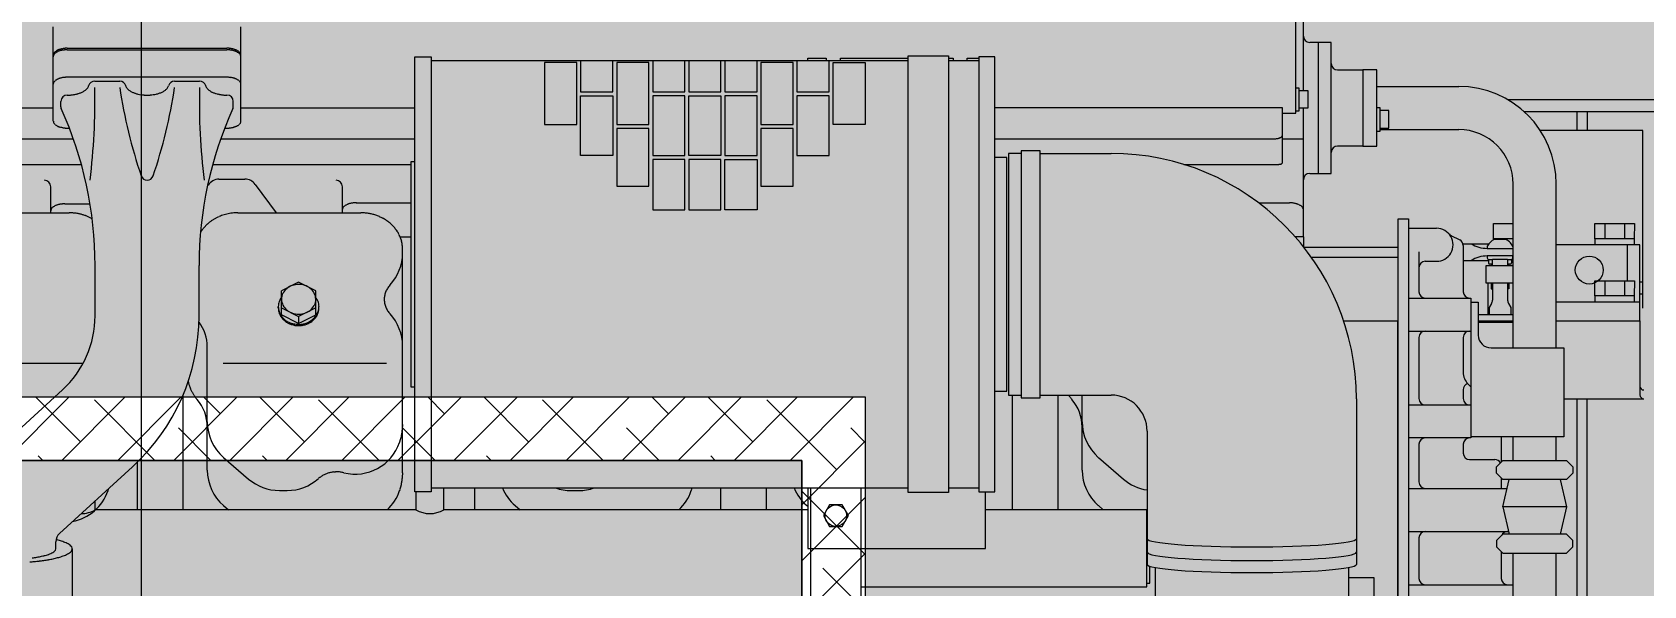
# Model space of a CAD drawing. Header units: millimetres. Extents: x 5121 to 246734, y -48180 to 129206.
# Drawn here: x 75070 to 76341, y 10789 to 11226 of the extents above; entities that cross this region are included whole.
import ezdxf

# ---------------------------------------------------------------- set-up
doc = ezdxf.new("R2010")
doc.units = ezdxf.units.MM
for name, color, linetype, lineweight in [('A-ANNO-DIMS', 211, 'Continuous', 9), ('A-ANNO-DIMS-310', 211, 'Continuous', 9), ('A-FLOR-PATT', 8, 'Continuous', 9), ('G-IMPT', 8, 'Continuous', 9), ('M-EQPM', 50, 'Continuous', 9)]:
    doc.layers.add(name, color=color, linetype=linetype, lineweight=lineweight)
doc.styles.add('Arial_8', font='arial_0.ttf', dxfattribs={"width": 0.9, "height": 930})
doc.dimstyles.new('1_Dim_chi_tiet_khu_đất_2', dxfattribs={"dimscale": 304.8, "dimtxt": 948.841242, "dimasz": 1.220472, "dimexe": 1.01706, "dimexo": 0.0625, "dimgap": 0.101706, "dimtad": 1, "dimdec": 0, "dimrnd": 5, "dimzin": 0, "dimdsep": 46, "dimtxsty": 'Arial_8', "dimblk1": 'OBLIQUE', "dimblk2": 'OBLIQUE', "dimsah": 1, "dimcen": 0.09, "dimdle": 1.01706, "dimazin": 0, "dimtfac": 1, "dimtdec": 4, "dimtix": 1, "dimtmove": 0, "dimatfit": 3, "dimfxl": 3.051181, "dimfxlon": 1, "dimtvp": 1, "dimtolj": 1, "dimtzin": 0, "dimarcsym": 2})

# ---------------------------------------------------------------- blocks, each defined once
blk = doc.blocks.new('TKCS_MAY PHAT DIEN_251105 - TKCS_XREF_260106_MAY PHAT DIEN_dwg_112-2491696-TKCS_MB TỔNG THỂ TẦNG 1')
at = {"layer": 'G-IMPT'}
for p, q in [((19129.9, 26208.8), (19129.9, 26278)), ((18143.9, 26184.7), (18143.9, 26259)), ((18291.9, 26184.7), (18291.9, 26259)), ((18154.9, 26242), (18280.9, 26242)), ((18154.9, 26240.8), (18280.9, 26240.8)), ((19141.9, 26143.4), (19141.9, 26246.6)), ((18441.9, 26232.4), (18818.3, 26232.4)), ((18850, 26232.4), (18873.8, 26232.4)), ((19156.9, 26225), (19176.9, 26225)), ((18281, 26219.2), (18154.9, 26219.2)), ((18176.6, 26216.2), (18196.3, 26216.2)), ((18239.6, 26216.2), (18259.3, 26216.2)), ((19187.9, 26212), (19252.4, 26212)), ((18149.9, 26195.8), (18149.9, 26200.2)), ((18285.9, 26195.8), (18285.9, 26200.2)), ((20334.5, 26201.3), (19291.5, 26201.3)), ((17928.4, 26195), (18143.9, 26195)), ((18291.9, 26195), (18429.2, 26195)), ((19129.9, 26093.4), (19129.9, 26194.8)), ((19345.7, 26192.3), (19345.7, 26177.3)), ((19353.7, 26192.3), (19353.7, 26177.3)), ((18154.9, 26179.2), (18156.6, 26179.2)), ((18279.2, 26179.2), (18280.9, 26179.2)), ((19190.4, 26178), (19252.4, 26178)), ((18276.1, 26170.8), (18429.2, 26170.8)), ((19113.4, 26170.8), (19129.9, 26170.8)), ((18269.7, 26150.5), (18426.2, 26150.5)), ((18922.2, 26159.2), (18978.2, 26159.2)), ((18274.6, 26138.9), (18295.1, 26138.9)), ((18303.1, 26134.8), (18319.6, 26112.4)), ((19295.4, 26006), (19295.4, 26135)), ((19329.4, 26006), (19329.4, 26135)), ((18141.9, 26112.4), (18141.9, 26133)), ((18371.9, 26112.4), (18371.9, 26133)), ((18059.4, 26112.4), (18156.5, 26112.4)), ((18152.9, 26119.4), (18172.9, 26119.4)), ((18289.4, 26112.4), (18386.5, 26112.4)), ((18382.9, 26120.3), (18426.2, 26120.3)), ((19094.7, 26120.3), (19118.9, 26120.3)), ((19212.7, 26100.2), (19235, 26100.2)), ((19367.6, 26103.9), (19367.6, 26091.9)), ((19383.2, 26103.9), (19383.2, 26091.9)), ((18417.5, 26093.4), (18426.2, 26093.4)), ((18419.4, 25907.5), (18419.4, 26083.8)), ((19130.4, 26085.4), (19204.7, 26085.4)), ((19246.3, 26094.6), (19253.3, 26091.1)), ((19255.8, 26087.9), (19276.1, 26087.9)), ((19256, 26086.6), (19256, 26050.2)), ((19279.9, 26091.9), (19279.9, 26091.2)), ((19289.6, 26091.4), (19280.4, 26091.4)), ((19359.9, 26091.9), (19359.9, 26087.3)), ((19385.4, 26087.3), (19385.4, 26058.9)), ((18176.9, 26031.3), (18176.9, 26070.8)), ((18258.9, 26031.3), (18258.9, 26070.8)), ((19136.2, 26077.4), (19204.7, 26077.4)), ((19221, 26081.7), (19221, 26050.2)), ((19226, 26074.2), (19235, 26074.2)), ((19256, 26074.9), (19276, 26074.9)), ((19276, 26075.4), (19276, 26072.9)), ((19279, 26075.4), (19276.5, 26075.4)), ((19279, 26071.9), (19277, 26071.9)), ((19278.1, 26071.9), (19278.1, 26070.9)), ((19293.5, 26075.4), (19291, 26075.4)), ((19293, 26071.9), (19291, 26071.9)), ((19291.9, 26071.9), (19291.9, 26070.9)), ((19294, 26075.4), (19294, 26072.9)), ((19367.6, 26058.9), (19367.6, 26046.9)), ((19383.2, 26058.9), (19383.2, 26046.9)), ((19397.7, 26057.8), (19395.4, 26057.8)), ((19275.4, 26056.9), (19275.4, 26032.3)), ((19279, 26056.9), (19279, 26043.5)), ((19291, 26056.9), (19291, 26043.5)), ((19359.9, 26046.9), (19359.9, 26042.3)), ((19397.7, 26048.2), (19395.4, 26048.2)), ((18321.4, 26037.4), (18321.4, 26038.4)), ((18323.9, 26037.5), (18337.4, 26030.8)), ((18353.4, 26037.4), (18353.4, 26038.4)), ((19267.9, 26032.3), (19295.4, 26032.3)), ((19329.4, 26042.3), (19395.4, 26042.3)), ((19161.7, 26027.3), (19204.7, 26027.3)), ((19204.4, 25777.3), (19204.4, 26027.3)), ((19267.9, 26027.3), (19295.4, 26027.3)), ((19267.9, 26026.2), (19295.4, 26026.2)), ((19395.4, 26027.3), (19395.4, 25968.9)), ((19213, 26019.2), (19262, 26019.2)), ((19221, 26014.2), (19221, 25966)), ((19256, 26014.2), (19256, 25986.7)), ((18265.4, 25909.7), (18265.4, 26006.7)), ((18048, 25993.9), (18167.5, 25993.9)), ((18278, 25993.9), (18406.8, 25993.9)), ((18093.6, 25920.4), (18151.2, 25972.9)), ((18246.4, 25878.3), (18246.4, 25969.1)), ((18900.4, 25878.3), (18900.4, 25968.7)), ((18922.2, 25968.7), (18978.2, 25968.7)), ((18936.4, 25878.3), (18936.4, 25968.7)), ((18955.4, 25909.7), (18955.4, 25968.7)), ((19256, 25973), (19256, 25966)), ((19259.8, 25977.5), (19261.9, 25975.4)), ((19171.7, 25965.7), (19171.7, 25835.4)), ((19213, 25961), (19262, 25961)), ((19335.4, 25965.9), (19398.4, 25965.9)), ((19345.7, 25965.9), (19345.7, 25617.3)), ((19006.6, 25940.3), (19006.6, 25835.4)), ((19286, 25936), (19286, 25916)), ((19295.4, 25917.3), (19295.4, 25936)), ((19329.4, 25917.3), (19329.4, 25936)), ((18278.2, 25919.7), (18298, 25902.6)), ((18968.2, 25919.7), (18988, 25902.6)), ((19221, 25930), (19221, 25900.3)), ((19256, 25930), (19256, 25923)), ((19261, 25918), (19281, 25918)), ((18148.9, 25859.8), (18206.4, 25912.3)), ((18210.4, 25878.3), (18210.4, 25916.1)), ((18322.2, 25893.6), (18328.4, 25893.6)), ((18441.9, 25895.6), (18818.3, 25895.6)), ((18476.4, 25878.3), (18476.4, 25895.6)), ((18552.2, 25893.6), (18558.4, 25893.6)), ((18670.4, 25878.3), (18670.4, 25895.6)), ((18706.4, 25878.3), (18706.4, 25895.6)), ((18850, 25895.6), (18873.8, 25895.6)), ((19213, 25895.3), (19290.7, 25895.3)), ((19286, 25903.6), (19286, 25895.3)), ((18278.2, 25881.7), (18282.1, 25878.3)), ((18508.2, 25881.7), (18512.1, 25878.3)), ((18738.2, 25881.7), (18739.1, 25880.9)), ((18968.2, 25881.7), (18972.1, 25878.3)), ((19287.3, 25880.7), (19292.3, 25859.1)), ((19337.5, 25880.7), (19332.5, 25859.1)), ((19213, 25861.3), (19291.8, 25861.3)), ((19221, 25856.3), (19221, 25824.3)), ((18145.9, 25847.6), (18145.9, 25853.2)), ((18158.9, 25847.6), (18158.9, 25805.6)), ((19286, 25845.4), (19286, 25824.3)), ((19295.4, 25756), (19295.4, 25844.1)), ((19329.4, 25756), (19329.4, 25844.1)), ((19013, 25832.9), (19013, 25794.6)), ((19165.4, 25832.9), (19165.4, 25794.6)), ((19213, 25819.3), (19295.4, 25819.3))]:
    blk.add_line(p, q, dxfattribs=at)
at = {"layer": 'G-IMPT', "flags": 128}
for points in [[(19113.4, 26190.8), (19114.9, 26190.8), (19123.9, 26190.8), (19123.9, 26296), (19114.9, 26296), (19103.4, 26296), (18484.4, 26305.5), (18291.9, 26308.5), (18143.9, 26308.5), (17938.4, 26296), (17926.9, 26296), (17915.9, 26296), (17915.9, 26190.8), (17928.4, 26190.8)], [(19303.8, 26192.3), (20334.5, 26192.3), (20334.5, 26282.3), (20334.5, 26192.3), (20343.5, 26192.3), (20343.5, 26282.3), (20334.5, 26282.3), (19133.4, 26282.3)], [(19134.9, 26143.4), (19140.9, 26143.4), (19151.9, 26143.4), (19151.9, 26246.6), (19140.9, 26246.6), (19134.9, 26246.6)], [(18559.8, 26232.4), (18559.8, 26207.6), (18585.2, 26207.6), (18585.2, 26232.4)], [(18616.7, 26232.4), (18616.7, 26207.6), (18642.1, 26207.6), (18642.1, 26232.4)], [(18645.1, 26232.4), (18645.1, 26207.6), (18670.5, 26207.6), (18670.5, 26232.4)], [(18673.6, 26232.4), (18673.6, 26207.6), (18699, 26207.6), (18699, 26232.4)], [(18730.5, 26232.4), (18730.5, 26207.6), (18755.9, 26207.6), (18755.9, 26232.4)], [(18739.1, 26232.4), (18739.1, 26234.3), (18753.6, 26234.3), (18753.6, 26232.4)], [(18764.7, 26232.4), (18764.7, 26234.3), (18818.3, 26234.3)], [(18850, 26234.3), (18853.6, 26234.3), (18853.6, 26232.4)], [(18864.7, 26232.4), (18864.7, 26234.3), (18873.8, 26234.3)], [(19176.9, 26165), (19187.9, 26165), (19187.9, 26225), (19176.9, 26225), (19176.9, 26165), (19156.9, 26165)], [(19123.9, 26211), (19126.4, 26211), (19126.4, 26192.6), (19123.9, 26192.6)], [(19126.4, 26208.8), (19133.4, 26208.8), (19133.4, 26194.8), (19126.4, 26194.8)], [(19113.4, 26152), (19113.4, 26195), (18886.5, 26195)], [(19187.9, 26176.8), (19190.4, 26176.8), (19190.4, 26195.2), (19187.9, 26195.2)], [(19190.4, 26179), (19197.4, 26179), (19197.4, 26193), (19190.4, 26193)], [(19397.7, 26037.3), (19397.7, 26177.3), (19316.7, 26177.3)], [(17933.5, 26170.8), (17934, 26170.8), (17934.4, 26170.8), (18159.7, 26170.8)], [(18886.5, 26170.8), (19107.4, 26170.8), (19107.9, 26170.8), (19108.3, 26170.8)], [(17928.7, 26151.4), (17928.8, 26151.3), (17929, 26151.1), (17929.2, 26151), (17929.4, 26150.9), (17929.6, 26150.8), (17929.8, 26150.8), (17930.1, 26150.7), (17930.3, 26150.7), (17930.5, 26150.6), (17930.7, 26150.6), (17931, 26150.6), (17931.2, 26150.5), (17931.4, 26150.5), (18166.1, 26150.5)], [(18429.2, 25975.1), (18426.2, 25975.1), (18426.2, 26152.9), (18429.2, 26152.9)], [(18886.5, 25971.9), (18896, 25971.9), (18896, 26156.1), (18886.5, 26156.1)], [(18907.2, 26159.2), (18897.2, 26159.2), (18897.2, 25968.7), (18907.2, 25968.7)], [(19035.6, 26150.5), (19110.4, 26150.5), (19110.6, 26150.5), (19110.9, 26150.6), (19111.1, 26150.6), (19111.3, 26150.6), (19111.5, 26150.6), (19111.8, 26150.7), (19112, 26150.8), (19112.2, 26150.8), (19112.4, 26150.9), (19112.6, 26151), (19112.8, 26151.1), (19113, 26151.3), (19113.2, 26151.4)], [(19204.7, 25777.3), (19204.7, 26107.7), (19212.7, 26107.7), (19212.7, 25777.3)], [(19295.4, 26091.9), (19279.8, 26091.9), (19279.9, 26103.9), (19295.4, 26103.9)], [(19390.9, 26091.9), (19359.8, 26091.9), (19359.9, 26103.9), (19391, 26103.9), (19390.9, 26091.9), (19390.9, 26087.3)], [(19130.4, 26085.2), (19130.4, 26093.4), (19123.6, 26093.4)], [(19275, 26086.4), (19275, 26084.4), (19295, 26084.4)], [(19329.4, 26027.3), (19395.4, 26027.3), (19395.4, 26087.3), (19329.4, 26087.3)], [(19295.4, 26056.9), (19274, 26056.9), (19274, 26070.9), (19295.4, 26070.9)], [(19295, 26076.9), (19295, 26078.4), (19275, 26078.4), (19275, 26076.9)], [(19279, 26070.9), (19279, 26075.8), (19291, 26075.8), (19291, 26070.9)], [(18337.4, 26025.1), (18350.9, 26031.9), (18350.9, 26051), (18337.4, 26057.8), (18323.9, 26051)], [(19390.9, 26046.9), (19359.8, 26046.9), (19359.9, 26058.9), (19391, 26058.9), (19390.9, 26046.9), (19390.9, 26042.3)], [(18350.9, 26037.5), (18337.4, 26030.8), (18337.4, 26025.1), (18323.9, 26031.9), (18323.9, 26051)], [(19213, 26045.2), (19262, 26045.2), (19262, 26042), (19262, 25936)], [(19278.1, 26056.9), (19278.1, 26052.4), (19279, 26052.4)], [(19292, 26056.9), (19292, 26052.4), (19291, 26052.4)], [(19261.9, 26042), (19267.9, 26042), (19267.9, 26016)], [(19278.4, 26041), (19276.5, 26037.8), (19276.5, 26032.3)], [(19291.7, 26041), (19293.5, 26037.8), (19293.5, 26032.3)], [(19277.9, 26006), (19335.4, 26006), (19335.4, 25936), (19262, 25936), (19262, 25935), (19213, 25935)], [(19353.7, 25268.8), (19353.7, 25617.3), (19353.7, 25965.9)], [(19337.5, 25902.3), (19287.3, 25902.3), (19282.3, 25907.3), (19282.3, 25912.3), (19287.3, 25917.3), (19337.5, 25917.3), (19342.5, 25912.3), (19342.5, 25907.3), (19337.5, 25902.3)], [(18429.9, 25892.5), (18429.9, 25878.3), (18176.9, 25878.3), (18176.9, 25885.4)], [(18187.1, 25893.4), (18187.1, 25893.6), (18187.2, 25893.7), (18187.2, 25893.8), (18187.2, 25893.9), (18187.3, 25894), (18187.3, 25894.1), (18187.3, 25894.2), (18187.4, 25894.3), (18187.4, 25894.4), (18187.5, 25894.6), (18187.5, 25894.7), (18187.5, 25894.8), (18187.6, 25894.9), (18187.6, 25895), (18187.6, 25895.1), (18187.7, 25895.2)], [(18739.1, 25878.3), (18484.4, 25878.3), (18451.9, 25878.3), (18451.9, 25895.6)], [(18739.1, 25895.6), (18739.1, 25847.8), (18879.1, 25847.8), (18879.1, 25892.5)], [(18741.1, 25895.6), (18741.1, 25847.8), (18741.1, 25764.2), (18781.1, 25764.2), (18781.1, 25847.8), (18781.1, 25895.6)], [(19332.5, 25902.3), (19337.5, 25880.7), (19287.3, 25880.7), (19292.3, 25902.3)], [(18781.1, 25817.8), (19006.4, 25817.8), (19006.4, 25878.3), (18879.1, 25878.3)], [(19287.3, 25844.1), (19337.5, 25844.1), (19342.5, 25849.1), (19342.5, 25854.1), (19337.5, 25859.1), (19287.3, 25859.1), (19282.3, 25854.1), (19282.3, 25849.1), (19287.3, 25844.1)], [(19006.4, 25820.6), (19008.7, 25820.6), (19008.7, 25834)], [(19165.4, 25825), (19185.4, 25825), (19185.4, 25805), (19165.4, 25805)]]:
    blk.add_lwpolyline(points, dxfattribs=at)
for points in [[(18818.3, 25892), (18818.3, 26236), (18850, 26236), (18850, 25892)], [(18441.9, 26235.4), (18441.9, 25892.5), (18429.2, 25892.5), (18429.2, 26235.4)], [(18556.8, 26181.9), (18556.8, 26230.9), (18531.4, 26230.9), (18531.4, 26181.9)], [(18613.7, 26181.9), (18613.7, 26230.9), (18588.3, 26230.9), (18588.3, 26181.9)], [(18702, 26181.9), (18727.4, 26181.9), (18727.4, 26230.9), (18702, 26230.9)], [(18758.9, 26181.9), (18758.9, 26230.9), (18784.3, 26230.9), (18784.3, 26181.9)], [(18886.5, 25892.5), (18886.5, 26235.4), (18873.8, 26235.4), (18873.8, 25892.5)], [(18585.2, 26157.5), (18559.8, 26157.5), (18559.8, 26204.5), (18585.2, 26204.5)], [(18616.7, 26157.5), (18642.1, 26157.5), (18642.1, 26204.5), (18616.7, 26204.5)], [(18645.1, 26157.5), (18645.1, 26204.5), (18670.5, 26204.5), (18670.5, 26157.5)], [(18673.6, 26157.5), (18699, 26157.5), (18699, 26204.5), (18673.6, 26204.5)], [(18730.5, 26157.5), (18755.9, 26157.5), (18755.9, 26204.5), (18730.5, 26204.5)], [(18613.7, 26133.4), (18613.7, 26178.8), (18588.3, 26178.8), (18588.3, 26133.4)], [(18702, 26133.4), (18727.4, 26133.4), (18727.4, 26178.8), (18702, 26178.8)], [(18922.2, 25966.7), (18922.2, 26161.2), (18907.2, 26161.2), (18907.2, 25966.7)], [(18642.1, 26114.8), (18642.1, 26154.4), (18616.7, 26154.4), (18616.7, 26114.8)], [(18645.1, 26114.8), (18670.5, 26114.8), (18670.5, 26154.4), (18645.1, 26154.4)], [(18673.6, 26114.8), (18673.6, 26154.4), (18699, 26154.4), (18699, 26114.8)], [(18766, 25865.3), (18771, 25873.8), (18766, 25882.3), (18756.2, 25882.3), (18751.3, 25873.8), (18756.2, 25865.3)]]:
    blk.add_lwpolyline(points, close=True, dxfattribs=at)
at = {"layer": 'G-IMPT'}
for centre, radius in [((19355.4, 26067.3), 11), ((18761.1, 25873.8), 8.5)]:
    blk.add_circle(centre, radius, dxfattribs=at)
for centre, radius, start, end in [((19134.9, 26251.6), 5, 180, 269.9999), ((18146.7, 26236.6), 2.82, 163.6505, 180.605), ((18146.7, 26235.3), 2.82, 163.64, 180.6042), ((18147.2, 26236.4), 3.33, 149.1867, 163.5355), ((18147.2, 26235.2), 3.33, 149.1706, 163.5249), ((18148.1, 26235.9), 4.33, 138.1676, 149.2048), ((18148.1, 26234.7), 4.33, 138.1497, 149.1889), ((18149.1, 26235), 5.7, 129.8418, 138.2205), ((18149.1, 26233.8), 5.71, 129.8238, 138.2027), ((18150.2, 26233.7), 7.34, 123.3759, 129.8858), ((18150.2, 26232.5), 7.35, 123.3582, 129.8678), ((18151.2, 26232.2), 9.14, 118.1764, 123.4059), ((18151.2, 26231), 9.15, 118.1591, 123.3882), ((18152, 26230.6), 11, 113.8542, 118.196), ((18152, 26229.4), 11, 113.8372, 118.1787), ((18152.8, 26228.9), 12.9, 110.1543, 113.8673), ((18152.8, 26227.7), 12.9, 110.1375, 113.8503), ((18153.4, 26227.2), 14.7, 106.9052, 110.1632), ((18153.4, 26226), 14.7, 106.8884, 110.1464), ((18153.9, 26225.6), 16.3, 103.9822, 106.9114), ((18153.9, 26224.4), 16.4, 103.9653, 106.8946), ((18154.3, 26224.1), 17.9, 101.3086, 103.9868), ((18154.3, 26222.9), 17.9, 101.2914, 103.97), ((18154.5, 26222.8), 19.2, 98.8194, 101.3121), ((18154.5, 26221.6), 19.2, 98.8018, 101.295), ((18154.7, 26221.8), 20.3, 96.4645, 98.8221), ((18154.7, 26220.5), 20.3, 96.4464, 98.8046), ((18154.8, 26220.9), 21.1, 94.2035, 96.4668), ((18154.8, 26219.7), 21.1, 94.1847, 96.4487), ((18154.8, 26220.4), 21.7, 92.0022, 94.2055), ((18154.8, 26219.1), 21.7, 91.9825, 94.1867), ((18154.9, 26220.1), 22, 89.8302, 92.0041), ((18154.9, 26218.9), 22, 89.8093, 91.9843), ((18280.9, 26220.1), 22, 87.8063, 89.9793), ((18280.9, 26218.9), 22, 87.8242, 90.0009), ((18280.9, 26220.4), 21.7, 85.6064, 87.8081), ((18280.9, 26219.1), 21.7, 85.6235, 87.826), ((18281, 26220.9), 21.1, 83.348, 85.6084), ((18281, 26219.7), 21.1, 83.3643, 85.6254), ((18281.1, 26221.7), 20.3, 80.9974, 83.3502), ((18281.1, 26220.5), 20.3, 81.0133, 83.3666), ((18281.2, 26222.8), 19.2, 78.515, 81.0001), ((18281.2, 26221.6), 19.2, 78.5305, 81.016), ((18281.5, 26224.1), 17.9, 75.8517, 78.5185), ((18281.5, 26222.9), 17.9, 75.867, 78.534), ((18281.9, 26225.5), 16.4, 72.9478, 75.8562), ((18281.9, 26224.3), 16.4, 72.9628, 75.8715), ((18282.4, 26227.1), 14.7, 69.714, 72.954), ((18282.4, 26225.9), 14.7, 69.729, 72.969), ((18283, 26228.8), 12.9, 66.0361, 69.7227), ((18283, 26227.6), 12.9, 66.0512, 69.7377), ((18283.7, 26230.5), 11.1, 61.7412, 66.0489), ((18283.7, 26229.3), 11.1, 61.7565, 66.064), ((18284.6, 26232.2), 9.2, 56.582, 61.7603), ((18284.6, 26230.9), 9.21, 56.5976, 61.7757), ((18285.6, 26233.7), 7.41, 50.1773, 56.6113), ((18285.6, 26232.4), 7.41, 50.1931, 56.6269), ((18286.7, 26234.9), 5.77, 41.9527, 50.2206), ((18286.7, 26233.7), 5.77, 41.9682, 50.2364), ((18287.7, 26235.8), 4.38, 31.1341, 42.0049), ((18287.7, 26234.6), 4.38, 31.1479, 42.0205), ((18288.6, 26236.4), 3.37, 17.0128, 31.1553), ((18288.6, 26235.1), 3.37, 17.0217, 31.1692), ((18289.1, 26236.5), 2.83, 0.0783, 16.9071), ((18289.1, 26235.3), 2.83, 0.0785, 16.9159), ((19156.9, 26230), 5, 180, 269.9999), ((18146.7, 26213.7), 2.82, 163.64, 180.6042), ((18147.2, 26213.5), 3.33, 149.1706, 163.5249), ((18148.1, 26213), 4.33, 138.1497, 149.1889), ((18149.1, 26212.1), 5.71, 129.8238, 138.2027), ((18150.2, 26210.9), 7.35, 123.3582, 129.8678), ((18151.2, 26209.4), 9.15, 118.1591, 123.3882), ((18152, 26207.7), 11, 113.8372, 118.1787), ((18152.8, 26206), 12.9, 110.1375, 113.8503), ((18153.4, 26204.3), 14.7, 106.8884, 110.1464), ((18153.9, 26202.7), 16.4, 103.9653, 106.8946), ((18154.3, 26201.2), 17.9, 101.2914, 103.97), ((18154.5, 26200), 19.2, 98.8019, 101.295), ((18154.7, 26198.9), 20.3, 96.4464, 98.8046), ((18154.8, 26198.1), 21.1, 94.1847, 96.4487), ((18154.8, 26197.5), 21.7, 91.9825, 94.1867), ((18154.9, 26197.2), 22, 89.8093, 91.9843), ((18164.2, 26215.8), 8.41, 311.6339, 319.9025), ((18165.7, 26214.6), 6.48, 319.8589, 330.5908), ((18166.9, 26213.9), 5.08, 330.5815, 344.2695), ((18176.6, 26211.2), 5, 90, 164.5226), ((17676.7, 26199.6), 500, 352.9388, 1.3272), ((18196.3, 26211.2), 5, 15.479, 90), ((18591.9, 26270.4), 400, 188.5159, 198.7975), ((18206.5, 26214.1), 5.69, 196.4405, 220.8358), ((18209.4, 26216.5), 9.46, 220.5252, 235.2095), ((17844, 26270.4), 400, 341.2025, 351.484), ((18226.4, 26216.5), 9.48, 304.7577, 319.4342), ((18229.3, 26214.1), 5.7, 319.1219, 343.5204), ((18239.6, 26211.2), 5, 90, 164.5226), ((18759.1, 26199.6), 500, 178.6727, 187.0611), ((18259.3, 26211.2), 5, 15.4792, 90), ((18269, 26213.9), 5.08, 195.697, 209.3745), ((18270.2, 26214.6), 6.47, 209.3654, 220.0985), ((18271.7, 26215.8), 8.4, 220.0549, 228.325), ((18280.9, 26197.2), 22, 87.9674, 90.1499), ((18280.9, 26197.5), 21.7, 85.7599, 87.9693), ((18281, 26198), 21.2, 83.4953, 85.7618), ((18281.1, 26198.8), 20.3, 81.14, 83.4976), ((18281.2, 26199.9), 19.3, 78.6543, 81.1428), ((18281.5, 26201.2), 18, 75.9889, 78.6578), ((18281.9, 26202.6), 16.5, 73.0827, 75.9934), ((18282.3, 26204.2), 14.8, 69.8489, 73.0889), ((18283, 26205.9), 13, 66.1719, 69.8576), ((18283.7, 26207.6), 11.1, 61.879, 66.1847), ((18284.6, 26209.3), 9.25, 56.7223, 61.8982), ((18285.6, 26210.8), 7.45, 50.3192, 56.7517), ((18286.7, 26212), 5.79, 42.0919, 50.3628), ((18287.7, 26213), 4.4, 31.2577, 42.145), ((18288.6, 26213.5), 3.38, 17.0927, 31.2799), ((18289.1, 26213.7), 2.83, 0.0798, 16.9862), ((19252.4, 26135), 77, 0, 90), ((18154.9, 26200.2), 5, 90, 180), ((18154.9, 26239.1), 33.9, 269.9993, 272.0443), ((18154.9, 26238.7), 33.6, 272.0428, 274.1117), ((18155, 26237.9), 32.8, 274.1101, 276.228), ((18155.1, 26236.8), 31.6, 276.2262, 278.4211), ((18155.3, 26235.3), 30.2, 278.419, 280.7233), ((18155.7, 26233.6), 28.4, 280.7206, 283.1736), ((18156.2, 26231.5), 26.3, 283.1702, 285.819), ((18156.8, 26229.3), 23.9, 285.8145, 288.7208), ((18157.6, 26226.9), 21.4, 288.7146, 291.9657), ((18158.6, 26224.4), 18.7, 291.957, 295.6716), ((18159.8, 26221.9), 16, 295.6589, 300.0068), ((18161.1, 26219.6), 13.3, 299.988, 305.2184), ((18162.6, 26217.5), 10.7, 305.1906, 311.6729), ((18212.4, 26220.7), 14.6, 234.984, 244.5311), ((18214.7, 26225.6), 20, 244.4273, 251.3796), ((18216.4, 26230.4), 25.1, 251.3289, 256.8755), ((18217.4, 26234.4), 29.3, 256.8476, 261.5995), ((18217.8, 26237.4), 32.2, 261.5819, 265.8953), ((18217.9, 26238.9), 33.8, 265.8822, 269.9985), ((18217.9, 26238.9), 33.8, 269.9867, 274.1022), ((18218, 26237.4), 32.2, 274.0891, 278.3995), ((18218.5, 26234.5), 29.3, 278.3819, 283.1326), ((18219.4, 26230.4), 25.1, 283.1047, 288.6485), ((18221.1, 26225.6), 20, 288.5979, 295.5457), ((18223.5, 26220.7), 14.6, 295.4419, 304.9833), ((18273.2, 26217.5), 10.7, 228.286, 234.7718), ((18274.7, 26219.6), 13.3, 234.744, 239.9787), ((18276, 26221.9), 16, 239.9598, 244.3081), ((18277.2, 26224.4), 18.7, 244.2954, 248.0133), ((18278.2, 26226.9), 21.4, 248.0046, 251.2573), ((18279, 26229.3), 23.9, 251.2511, 254.1595), ((18279.7, 26231.5), 26.2, 254.155, 256.8043), ((18280.2, 26233.6), 28.3, 256.8008, 259.2538), ((18280.5, 26235.3), 30.1, 259.2511, 261.5566), ((18280.7, 26236.8), 31.6, 261.5545, 263.7514), ((18280.8, 26237.9), 32.8, 263.7496, 265.8701), ((18280.9, 26238.7), 33.6, 265.8685, 267.9402), ((18280.9, 26239.1), 33.9, 267.9387, 269.9865), ((18280.9, 26200.2), 5, 0, 90), ((18152.9, 26195.8), 3, 180, 204.3714), ((17876.9, 26070.8), 300, 0, 24.3712), ((18558.9, 26070.8), 300, 155.6287, 180), ((18282.9, 26195.8), 3, 335.6303, 360), ((18146.8, 26184.7), 2.85, 180.7859, 197.5053), ((18147.3, 26184.9), 3.41, 197.6023, 211.5582), ((18148.2, 26185.4), 4.44, 211.5335, 222.2422), ((18149.2, 26186.4), 5.84, 222.1901, 230.3423), ((18150.3, 26187.6), 7.49, 230.2999, 236.6554), ((18151.3, 26189.1), 9.29, 236.6269, 241.7515), ((18152.2, 26190.8), 11.2, 241.7328, 246.0027), ((18152.9, 26192.4), 13, 245.9902, 249.6497), ((18153.5, 26194.1), 14.8, 249.6412, 252.8611), ((18154, 26195.7), 16.5, 252.855, 255.7492), ((18154.4, 26197.2), 17.9, 255.7448, 258.3998), ((18154.7, 26198.4), 19.2, 258.3964, 260.8723), ((18154.8, 26199.5), 20.3, 260.8696, 263.2153), ((18154.9, 26200.3), 21.1, 263.2131, 265.468), ((18155, 26200.8), 21.7, 265.466, 267.6635), ((18155, 26201.1), 22, 267.6617, 269.8314), ((18280.9, 26201.1), 22, 269.9811, 272.1519), ((18280.9, 26200.8), 21.7, 272.1501, 274.3492), ((18281, 26200.3), 21.1, 274.3473, 276.6053), ((18281.1, 26199.5), 20.3, 276.603, 278.9538), ((18281.2, 26198.4), 19.2, 278.9511, 281.435), ((18281.5, 26197.1), 17.9, 281.4316, 284.0985), ((18281.9, 26195.7), 16.4, 284.0939, 287.0084), ((18282.4, 26194.1), 14.7, 287.0023, 290.2408), ((18283, 26192.4), 12.9, 290.2321, 293.9187), ((18283.7, 26190.7), 11.1, 293.9059, 298.211), ((18284.6, 26189), 9.22, 298.1918, 303.3689), ((18285.6, 26187.5), 7.42, 303.3396, 309.7728), ((18286.7, 26186.3), 5.78, 309.7296, 317.9953), ((18287.7, 26185.4), 4.39, 317.9424, 328.8212), ((18288.6, 26184.8), 3.37, 328.7993, 342.9691), ((18289.1, 26184.7), 2.83, 343.0757, 359.9235), ((19109.5, 26176.1), 4.96, 298.2084, 303.4655), ((19110, 26175.3), 3.98, 303.4352, 309.9855), ((19110.6, 26174.6), 3.09, 309.9412, 318.3794), ((19111.2, 26174.1), 2.35, 318.326, 329.4674), ((19111.6, 26173.8), 1.81, 329.4517, 343.918), ((19111.9, 26173.8), 1.53, 344.0382, 1.0382), ((19252.4, 26135), 43, 0, 90), ((19107.5, 26182.3), 11.5, 274.1522, 276.4178), ((19107.5, 26181.8), 11, 276.4155, 278.776), ((19107.6, 26181.3), 10.5, 278.7733, 281.2695), ((19107.8, 26180.5), 9.73, 281.266, 283.9488), ((19108, 26179.7), 8.9, 283.9441, 286.8791), ((19108.2, 26178.9), 7.99, 286.8727, 290.1486), ((19108.6, 26177.9), 7, 290.1394, 293.8799), ((19109, 26177), 5.98, 293.8671, 298.2283), ((19156.9, 26160), 5, 90, 180), ((18978.2, 25965.7), 193.5, 0, 90), ((19112.3, 26152.2), 1.17, 318.4968, 329.719), ((19112.5, 26152.1), 0.899, 329.7056, 344.2322), ((19112.7, 26152), 0.765, 344.3556, 1.3426), ((18136.9, 26133), 5, 0, 90), ((18217.9, 26143.1), 5, 198.7975, 341.2025), ((18274.6, 26128.9), 10, 90, 148.7915), ((18295.1, 26128.9), 10, 36.3534, 90), ((18366.9, 26133), 5, 0, 90), ((19134.9, 26138.4), 5, 90, 180), ((18144.7, 26114), 2.82, 163.6432, 180.6044), ((18145.2, 26113.8), 3.33, 149.1754, 163.5281), ((18146.1, 26113.3), 4.33, 138.1551, 149.1937), ((18147.1, 26112.4), 5.71, 129.8292, 138.2081), ((18148.2, 26111.1), 7.35, 123.3635, 129.8732), ((18149.2, 26109.6), 9.14, 118.1643, 123.3935), ((18150, 26108), 11, 113.8423, 118.1839), ((18150.8, 26106.3), 12.9, 110.1426, 113.8554), ((18151.4, 26104.6), 14.7, 106.8935, 110.1515), ((18151.9, 26103), 16.4, 103.9704, 106.8997), ((18152.3, 26101.5), 17.9, 101.2966, 103.975), ((18152.5, 26100.2), 19.2, 98.8071, 101.3001), ((18152.7, 26099.2), 20.3, 96.4518, 98.8099), ((18152.8, 26098.3), 21.1, 94.1903, 96.4541), ((18152.8, 26097.8), 21.7, 91.9884, 94.1923), ((18152.9, 26097.5), 22, 89.8156, 91.9902), ((18156.4, 26074.3), 38.1, 88.2164, 90.011), ((18156.4, 26074.4), 38, 86.4201, 88.2165), ((18156.4, 26074.4), 38, 84.6205, 86.4202), ((18156.4, 26074.5), 37.9, 82.816, 84.6206), ((18156.4, 26074.7), 37.7, 81.0047, 82.8161), ((18156.4, 26074.9), 37.6, 79.1848, 81.0048), ((18156.5, 26075.1), 37.3, 77.3547, 79.1849), ((18156.5, 26075.3), 37.1, 75.5126, 77.3549), ((18156.6, 26075.6), 36.8, 73.6567, 75.5127), ((18156.7, 26075.9), 36.5, 71.7851, 73.6568), ((18156.8, 26076.2), 36.2, 69.8961, 71.7852), ((18156.9, 26076.5), 35.8, 67.9879, 69.8962), ((18157.1, 26076.9), 35.4, 66.0588, 67.988), ((18157.2, 26077.3), 35, 64.1068, 66.0589), ((18157.4, 26077.7), 34.6, 62.1303, 64.1069), ((18288.1, 26078.2), 34, 116.9457, 120.6096), ((18288.5, 26077.4), 34.8, 113.3691, 116.9463), ((18288.8, 26076.7), 35.6, 109.8685, 113.3698), ((18289, 26076.1), 36.3, 106.433, 109.8692), ((18289.2, 26075.6), 36.8, 103.0515, 106.4337), ((18289.3, 26075.1), 37.3, 99.7132, 103.0522), ((18289.3, 26074.7), 37.7, 96.4071, 99.7139), ((18289.4, 26074.5), 37.9, 93.1225, 96.4078), ((18289.4, 26074.4), 38.1, 89.8503, 93.1231), ((18374.7, 26114.8), 2.82, 163.6447, 180.6045), ((18375.2, 26114.7), 3.33, 149.1778, 163.5297), ((18376.1, 26114.2), 4.33, 138.1577, 149.1961), ((18377.1, 26113.2), 5.71, 129.8319, 138.2107), ((18378.2, 26112), 7.34, 123.3662, 129.8759), ((18379.2, 26110.5), 9.14, 118.1668, 123.3961), ((18380, 26108.8), 11, 113.8449, 118.1865), ((18380.8, 26107.1), 12.9, 110.1451, 113.8579), ((18381.4, 26105.5), 14.7, 106.896, 110.154), ((18381.9, 26103.8), 16.4, 103.9729, 106.9022), ((18382.3, 26102.4), 17.9, 101.2991, 103.9776), ((18382.5, 26101.1), 19.2, 98.8097, 101.3027), ((18382.7, 26100), 20.3, 96.4545, 98.8125), ((18382.8, 26099.2), 21.1, 94.1932, 96.4568), ((18382.8, 26098.6), 21.7, 91.9914, 94.1951), ((18382.9, 26098.3), 22, 89.8187, 91.9932), ((18386.4, 26074.4), 38, 85.4433, 90.0052), ((18386.4, 26074.6), 37.8, 80.8555, 85.4451), ((18386.5, 26075), 37.4, 76.2118, 80.8573), ((18386.6, 26075.7), 36.7, 71.4832, 76.2136), ((18386.9, 26076.5), 35.8, 66.6405, 71.485), ((18387.3, 26077.4), 34.8, 61.6545, 66.6424), ((19118.9, 26098.3), 22, 87.6612, 89.8314), ((19118.9, 26098.6), 21.7, 85.465, 87.663), ((19118.9, 26099.2), 21.1, 83.2116, 85.467), ((19119, 26100), 20.3, 80.8675, 83.2138), ((19119.2, 26101), 19.2, 78.3935, 80.8702), ((19119.4, 26102.3), 17.9, 75.7411, 78.3969), ((19119.8, 26103.7), 16.4, 72.8503, 75.7455), ((19120.3, 26105.3), 14.8, 69.6352, 72.8564), ((19120.9, 26107), 13, 65.9824, 69.6437), ((19121.7, 26108.7), 11.1, 61.7225, 65.995), ((19122.6, 26110.3), 9.28, 56.6132, 61.7413), ((19123.6, 26111.8), 7.49, 50.2811, 56.6418), ((19124.6, 26113.1), 5.84, 42.1635, 50.3235), ((19125.7, 26114), 4.44, 31.4957, 42.2156), ((19126.5, 26114.6), 3.41, 17.5506, 31.5203), ((19127.1, 26114.8), 2.84, 0.7238, 17.4529), ((18157.6, 26078.1), 34.1, 60.1275, 62.1304), ((18283.9, 26082.8), 27.7, 144.9255, 149.4211), ((18284.6, 26082.3), 28.6, 140.56, 144.9254), ((18285.3, 26081.7), 29.4, 136.3256, 140.5601), ((18285.9, 26081.1), 30.4, 132.2196, 136.3259), ((18286.6, 26080.4), 31.3, 128.2366, 132.22), ((18287.1, 26079.7), 32.2, 124.3693, 128.2371), ((18287.7, 26078.9), 33.1, 120.6089, 124.3699), ((18387.9, 26078.5), 33.6, 56.4962, 61.6563), ((18388.6, 26079.5), 32.4, 51.1382, 56.4978), ((18389.4, 26080.5), 31.1, 45.5561, 51.1396), ((18390.3, 26081.5), 29.8, 39.7312, 45.557), ((18391.2, 26082.2), 28.6, 33.6542, 39.7315), ((18392.2, 26082.9), 27.4, 27.3247, 33.6536), ((19235, 26087.2), 13, 269.9999, 90), ((19248.6, 26099.1), 5, 221.2007, 243.4346), ((18393, 26083.3), 26.4, 20.7618, 27.3231), ((18393.8, 26083.6), 25.7, 13.9967, 20.7591), ((18394.3, 26083.7), 25.1, 7.0843, 13.9929), ((18394.6, 26083.8), 24.8, 0.0929, 7.0797), ((19251, 26086.6), 5, 359.9999, 63.4348), ((19275, 26109.4), 25, 239.3166, 269.9999), ((19285, 26081.4), 11, 114.6197, 152.9643), ((19285, 26081.4), 11, 19.015, 65.3804), ((19295, 26082.4), 2, 78.4518, 90), ((18382.4, 26080.7), 37, 317.1534, 360), ((19226, 26069.2), 5, 90, 180), ((19275, 26053.4), 25, 90, 120.6878), ((19276.5, 26076.9), 1.5, 180, 270), ((19277, 26072.9), 1, 180, 270), ((19293, 26072.9), 1, 270, 360), ((19293.5, 26076.9), 1.5, 270, 360), ((19295, 26080.4), 2, 270, 281.5311), ((18334.5, 26038), 13.2, 142.4053, 159.6294), ((18334.3, 26044.3), 10.4, 152.6455, 180.0459), ((18335.6, 26043.6), 11.8, 128.5502, 152.5195), ((18336.9, 26042), 13.9, 108.2221, 128.6282), ((18337.4, 26040.6), 15.3, 89.8426, 108.3392), ((18337.4, 26040.6), 15.4, 71.5136, 89.9582), ((18337.9, 26041.9), 14, 51.3765, 71.6311), ((18339.2, 26043.5), 11.9, 27.7143, 51.4598), ((18340.5, 26044.2), 10.4, 0.3394, 27.6126), ((18340.4, 26038.1), 13.1, 20.1044, 37.4552), ((18420.7, 26044.1), 15.8, 173.1605, 178.9828), ((18420.9, 26044.1), 15.9, 167.3903, 173.1578), ((18421.1, 26044), 16.2, 161.7152, 167.388), ((18421.5, 26043.9), 16.6, 156.1685, 161.7134), ((18421.9, 26043.7), 17.1, 150.775, 156.1672), ((18422.4, 26043.4), 17.6, 145.5506, 150.7743), ((18422.9, 26043.1), 18.2, 140.5028, 145.5504), ((18423.4, 26042.7), 18.9, 135.632, 140.503), ((19226, 26050.2), 5, 180, 269.9999), ((19261, 26050.2), 5, 180, 269.9999), ((18333.6, 26038.3), 12.2, 159.6842, 178.3151), ((18333.5, 26038.3), 12.1, 178.4089, 197.202), ((18333.5, 26037.3), 12.1, 179.841, 193.7839), ((18333.9, 26037.5), 12.5, 193.8153, 207.2148), ((18334.3, 26038.6), 12.9, 197.2695, 214.8803), ((18334.3, 26044.4), 10.4, 180.3491, 207.6215), ((18335.7, 26045.1), 12, 207.7231, 231.4672), ((18337, 26046.7), 14, 231.3839, 251.6376), ((18337.4, 26048), 15.4, 251.5201, 269.9644), ((18337.5, 26047.9), 15.3, 269.8488, 288.3457), ((18338, 26046.6), 13.9, 288.2286, 308.6356), ((18339.3, 26045), 11.8, 308.5577, 332.5284), ((18340.6, 26044.3), 10.4, 332.645, 0.0462), ((18340.5, 26038.7), 13, 324.9602, 342.4522), ((18340.8, 26037.6), 12.6, 332.5247, 345.8454), ((18341.3, 26038.4), 12.2, 1.3581, 20.0454), ((18341.3, 26038.4), 12.1, 342.5159, 1.2641), ((18341.3, 26037.4), 12.1, 345.8753, 359.7947), ((18420.7, 26044.1), 15.8, 178.9856, 184.8168), ((18420.8, 26044.1), 15.8, 184.8196, 190.6181), ((18421, 26044.1), 16.1, 190.6206, 196.3443), ((18421.3, 26044.2), 16.4, 196.3464, 201.9544), ((18421.7, 26044.4), 16.8, 201.9559, 207.4251), ((18422.1, 26044.6), 17.3, 207.4261, 212.7351), ((18422.6, 26044.9), 17.9, 212.7355, 217.8699), ((18423.1, 26045.3), 18.5, 217.8699, 222.8284), ((18382.4, 26007.6), 37, 0, 42.8465), ((19274, 26043.5), 5, 330.0018, 360), ((19296, 26043.5), 5, 180, 210.0017), ((18097.9, 26031.3), 79, 312.3651, 360), ((18097.9, 26031.3), 161, 312.3651, 360), ((18232.4, 26006.7), 33, 0, 36.5806), ((18334.8, 26037.9), 13.5, 207.2291, 219.7131), ((18335.5, 26039.4), 14.4, 214.8912, 230.6994), ((18335.7, 26038.6), 14.6, 219.7118, 231.1892), ((18336.6, 26040.7), 16.1, 230.6749, 244.8186), ((18336.5, 26039.6), 15.9, 231.1788, 241.7461), ((18337, 26040.6), 17.1, 241.7321, 251.591), ((18337.2, 26042), 17.5, 244.7832, 257.7613), ((18337.3, 26041.5), 17.9, 251.5762, 260.9584), ((18337.4, 26042.9), 18.3, 257.7251, 270.1085), ((18337.4, 26041.9), 18.4, 260.9438, 270.0811), ((18337.4, 26042.9), 18.4, 270.073, 282.4304), ((18337.4, 26042), 18.4, 270.0667, 279.1892), ((18337.5, 26041.5), 18, 279.1747, 288.5139), ((18337.6, 26042.1), 17.6, 282.3943, 295.302), ((18337.7, 26040.7), 17.2, 288.4992, 298.2936), ((18338.2, 26040.9), 16.2, 295.2663, 309.3046), ((18338.3, 26039.7), 16, 298.2794, 308.7661), ((18339, 26038.8), 14.8, 308.7551, 320.1308), ((18339.2, 26039.6), 14.5, 309.2785, 324.953), ((18340, 26038), 13.6, 320.1281, 332.5123), ((19226, 26014.2), 5, 90, 180), ((19261, 26014.2), 5, 90, 180), ((19277.9, 26016), 10, 180, 269.9999), ((19269, 25986.7), 13, 180, 225), ((18278.1, 25984.6), 28.2, 190.4218, 192.4546), ((18278.2, 25984.7), 28.3, 192.4547, 194.4767), ((18278.4, 25984.7), 28.5, 194.4768, 196.4863), ((18278.6, 25984.8), 28.7, 196.4864, 198.4817), ((18278.8, 25984.9), 28.9, 198.4818, 200.4616), ((18279.1, 25984.9), 29.2, 200.4617, 202.4246), ((18279.3, 25985.1), 29.5, 202.4247, 204.3696), ((18279.6, 25985.2), 29.8, 204.3697, 206.2956), ((18279.9, 25985.3), 30.1, 206.2956, 208.2016), ((18280.2, 25985.5), 30.4, 208.2017, 210.087), ((18280.5, 25985.6), 30.8, 210.0871, 211.9513), ((18280.8, 25985.8), 31.1, 211.9513, 213.7907), ((18970.7, 25985.8), 31.1, 213.3061, 213.8886), ((18978.2, 25940.3), 28.5, 0, 90), ((19261, 25973), 5, 106.9809, 180), ((19398.4, 25975.8), 3, 180, 270), ((19398.4, 25968.9), 3, 180, 270), ((18281.1, 25986), 31.5, 213.7907, 215.6092), ((18281.4, 25986.3), 31.9, 215.6092, 217.4062), ((18281.7, 25986.5), 32.3, 217.4062, 219.1816), ((18282, 25986.8), 32.7, 219.1816, 220.9352), ((18232.4, 25943.7), 33, 0, 40.9555), ((18971.1, 25986.1), 31.6, 213.8886, 216.2766), ((18971.6, 25986.4), 32.1, 216.2766, 218.6273), ((18972, 25986.7), 32.6, 218.6273, 220.9403), ((18922.4, 25943.7), 33, 0, 40.9555), ((19226, 25966), 5, 180, 269.9999), ((19261, 25966), 5, 180, 269.9999), ((18302.4, 25947.7), 37, 180, 229.1066), ((18376.6, 25945.4), 42.8, 356.5548, 357.7558), ((18376.7, 25945.4), 42.8, 358.9585, 0.1599), ((18376.7, 25945.4), 42.8, 357.7558, 358.9585), ((18992.4, 25947.7), 37, 180, 229.1066), ((18382.1, 25943.5), 37, 255.8389, 341.0531), ((18375.2, 25945.7), 44.3, 341.1672, 342.3271), ((18375.3, 25945.7), 44.1, 342.3271, 343.492), ((18375.5, 25945.6), 43.9, 343.492, 344.6618), ((18375.7, 25945.6), 43.8, 344.6618, 345.8361), ((18375.8, 25945.5), 43.6, 345.8361, 347.0147), ((18376, 25945.5), 43.5, 347.0147, 348.1971), ((18376.1, 25945.5), 43.3, 348.1972, 349.3832), ((18376.2, 25945.5), 43.2, 349.3832, 350.5725), ((18376.3, 25945.5), 43.1, 350.5725, 351.7647), ((18376.4, 25945.4), 43, 351.7647, 352.9594), ((18376.5, 25945.4), 42.9, 352.9594, 354.1562), ((18376.6, 25945.4), 42.9, 354.1562, 355.3548), ((18376.6, 25945.4), 42.8, 355.3549, 356.5548), ((19226, 25930), 5, 90, 180), ((19261, 25930), 5, 90, 180), ((19261, 25923), 5, 180, 269.9999), ((19281, 25913), 5, 28.076, 90), ((18302.4, 25909.7), 37, 180, 229.1066), ((18366.4, 25887.9), 20.2, 120.1658, 123.947), ((18366.7, 25887.4), 20.7, 116.4829, 120.1664), ((18366.9, 25887), 21.2, 112.8867, 116.4835), ((18367.1, 25886.6), 21.7, 109.3662, 112.8874), ((18367.2, 25886.2), 22.1, 105.9099, 109.3669), ((18367.3, 25885.9), 22.4, 102.5064, 105.9106), ((18367.4, 25885.6), 22.7, 99.1444, 102.5071), ((18367.4, 25885.4), 22.9, 95.8126, 99.1451), ((18367.4, 25885.2), 23, 92.5015, 95.8133), ((18367.4, 25885.2), 23.1, 89.1987, 92.5021), ((18367.4, 25885.2), 23.1, 85.8915, 89.1994), ((18367.4, 25885.3), 23, 82.5705, 85.8922), ((18367.4, 25885.5), 22.8, 79.2247, 82.5712), ((18367.5, 25885.7), 22.6, 75.843, 79.2254), ((18376.6, 25907.4), 42.8, 356.5732, 357.7757), ((18376.7, 25907.4), 42.8, 358.9801, 0.183), ((18376.7, 25907.4), 42.8, 357.7758, 358.98), ((18992.4, 25909.7), 37, 180, 229.1066), ((18152.1, 25905.5), 37, 280.8451, 341.0532), ((18322.2, 25930.6), 37, 229.1066, 269.9999), ((18328.4, 25930.6), 37, 270, 311.8533), ((18365.7, 25888.8), 19.1, 127.835, 131.8415), ((18366.1, 25888.3), 19.6, 123.9464, 127.8356), ((18382.1, 25905.5), 37, 312.7896, 341.0532), ((18375.2, 25907.7), 44.3, 341.1652, 342.3265), ((18375.3, 25907.7), 44.1, 342.3265, 343.493), ((18375.5, 25907.6), 43.9, 343.493, 344.6643), ((18375.7, 25907.6), 43.8, 344.6643, 345.8402), ((18375.8, 25907.5), 43.6, 345.8402, 347.0203), ((18376, 25907.5), 43.5, 347.0203, 348.2044), ((18376.1, 25907.5), 43.3, 348.2044, 349.392), ((18376.2, 25907.5), 43.2, 349.392, 350.5829), ((18376.3, 25907.5), 43.1, 350.5829, 351.7767), ((18376.4, 25907.4), 43, 351.7767, 352.973), ((18376.5, 25907.4), 42.9, 352.973, 354.1714), ((18376.6, 25907.4), 42.9, 354.1714, 355.3716), ((18376.6, 25907.4), 42.8, 355.3716, 356.5732), ((18532.4, 25909.7), 37, 202.4029, 229.1066), ((18552.2, 25930.6), 37, 250.8771, 269.9999), ((18558.4, 25930.6), 37, 270, 289.1229), ((18612.1, 25905.5), 37, 312.7896, 341.0532), ((18605.2, 25907.7), 44.3, 341.1652, 342.3265), ((18605.3, 25907.7), 44.1, 342.3265, 343.493), ((18605.5, 25907.6), 43.9, 343.493, 344.0958), ((18762.4, 25909.7), 37, 202.4029, 229.1066), ((19012.2, 25930.6), 37, 229.1066, 261.343), ((19226, 25900.3), 5, 180, 269.9999), ((18165.9, 25897.4), 22, 269.8696, 300), ((18440.9, 25897.4), 22, 240, 300), ((18154.9, 25853.2), 9, 132.3651, 180), ((18130.8, 25791.8), 64.9, 73.1587, 76.4355), ((19226, 25856.3), 5, 90, 180), ((19291, 25856.3), 5, 90, 159.48), ((18118.7, 25915.2), 75.1, 280.8667, 282.3064), ((18121.5, 25902.4), 62, 282.2993, 284.0432), ((18124.7, 25889.9), 49.1, 284.0307, 286.2316), ((18128.2, 25878), 36.8, 286.2074, 289.1485), ((18131.9, 25867.2), 25.3, 289.0942, 293.3738), ((18136, 25857.9), 15.1, 293.222, 300.3615), ((18140.1, 25851), 7.07, 299.765, 315.0471), ((18143.5, 25847.7), 2.4, 312.8456, 357.8356), ((18133.3, 25894.7), 55.8, 284.5172, 288.3291), ((18137.8, 25814.7), 40.9, 68.0569, 73.2573), ((18140.7, 25872.8), 32.7, 288.1737, 294.6722), ((18145.7, 25834), 20.1, 57.8712, 68.4534), ((18148.8, 25855.7), 13.7, 293.8911, 309.379), ((18153.7, 25846.1), 5.58, 22.9426, 61.0076), ((18155.7, 25847.7), 3.17, 304.011, 10.9611), ((18108.7, 26036.6), 200, 274.7745, 275.8376), ((18112.2, 25953.1), 113.6, 277.6283, 278.5802), ((18110.8, 26016.1), 179.4, 275.8351, 277.0204), ((18114.1, 25940.7), 101.1, 278.5782, 279.6479), ((18116.3, 25928), 88.2, 279.645, 280.8711), ((18113.6, 25993.5), 156.6, 277.0166, 278.3743), ((18117.2, 25969.3), 132.2, 278.3681, 279.977), ((18121.6, 25944.2), 106.7, 279.9661, 281.9599), ((18127, 25919), 80.9, 281.9383, 284.5679), ((19226, 25824.3), 5, 180, 269.9999), ((19291, 25824.3), 5, 180, 269.9999)]:
    blk.add_arc(centre, radius, start, end, dxfattribs=at)
for centre in [(19089.2, 25855.6), (19089.2, 25844.9), (19089.2, 25835.4)]:
    blk.add_ellipse(centre, major_axis=(82.5, 0), ratio=0.078459, start_param=3.141593, end_param=6.283185, dxfattribs=at)
blk = doc.blocks.new('TKCS_MAY PHAT DIEN_251105 - TKCS_XREF_260106_MAY PHAT DIEN_dwg_A$C086a2854-2491700-TKCS_MB TỔNG THỂ TẦNG 1')
at = {"layer": 'G-IMPT'}
h = blk.add_hatch(dxfattribs=at)
h.set_pattern_fill('FP_40', color=256, style=0, pattern_type=2)
h.set_pattern_definition([(45, (6430.562, -24364.136), (-22.097087, 22.097087), []), (135, (6430.562, -24364.136), (-66.29126, 22.097087), [78.125, -46.875])])
h.paths.add_polyline_path([(-3820, 650), (-2325.1, 650), (-2325.1, 1350), (-3925.1, 1350), (-3925.1, 650), (-3875.1, 650)])
h.paths.add_polyline_path([(-2375.1, 700), (-3875.1, 700), (-3875.1, 1300), (-2375.1, 1300)])
at = {"layer": 'G-IMPT', "flags": 128}
for points in [[(-2325.1, 650), (-3925.1, 650), (-3925.1, 1350), (-2325.1, 1350)], [(-2375.1, 1300), (-3875.1, 1300), (-3875.1, 700), (-2375.1, 700)], [(-2375.1, 700), (-3875.1, 700), (-3875.1, 1300), (-2375.1, 1300)]]:
    blk.add_lwpolyline(points, close=True, dxfattribs=at)
blk.add_blockref('TKCS_MAY PHAT DIEN_251105 - TKCS_XREF_260106_MAY PHAT DIEN_dwg_112-2491696-TKCS_MB TỔNG THỂ TẦNG 1', (-21109.5, -24617.3))
blk = doc.blocks.new('TKCS_MAY PHAT DIEN_251105 - TKCS_XREF_260106_MAY PHAT DIEN_dwg-2491693-TKCS_MB TỔNG THỂ TẦNG 1')
blk.add_blockref('TKCS_MAY PHAT DIEN_251105 - TKCS_XREF_260106_MAY PHAT DIEN_dwg_A$C086a2854-2491700-TKCS_MB TỔNG THỂ TẦNG 1', (310559.4, 72532))
blk = doc.blocks.new('TKCS_MAY PHAT DIEN_251105 - MÁY PHÁT ĐIỂN-596403-TKCS_MB TỔNG THỂ TẦNG 1')
blk.add_blockref('TKCS_MAY PHAT DIEN_251105 - TKCS_XREF_260106_MAY PHAT DIEN_dwg-2491693-TKCS_MB TỔNG THỂ TẦNG 1', (-303959.4, -77332))
blk = doc.blocks.new('DIMBLOCK51-TKCS_MB TỔNG THỂ TẦNG 1')
at = {"layer": 'A-ANNO-DIMS-310'}
for p, q in [((75156.7, 7578.2), (75156.7, 24846.9)), ((74226.7, 24536.9), (75466.7, 24536.9)), ((75156.7, 24536.9), (74226.7, 24536.9)), ((74226.7, 7888.2), (75466.7, 7888.2)), ((75156.7, 7888.2), (74226.7, 7888.2))]:
    blk.add_line(p, q, dxfattribs=at)
at = {"layer": 'A-ANNO-DIMS-310', "lineweight": 25}
for p, q in [((75156.7, 24536.9), (74970.7, 24722.9)), ((75156.7, 24536.9), (75342.7, 24350.9)), ((75156.7, 7888.2), (74970.7, 8074.2)), ((75156.7, 7888.2), (75342.7, 7702.2))]:
    blk.add_line(p, q, dxfattribs=at)
at = {"layer": 'A-ANNO-DIMS-310', "color": 0, "insert": (73918.3, 14606.9), "char_height": 930, "width": 3853.755, "attachment_point": 1, "rotation": 90, "line_spacing_factor": 0.941778, "style": 'Arial_8'}
blk.add_mtext('16650', dxfattribs=at)
blk = doc.blocks.new('_Oblique')
at = {"color": 0, "linetype": 'ByBlock', "lineweight": -2}
blk.add_line((-0.5, -0.5), (0.5, 0.5), dxfattribs=at)

msp = doc.modelspace()

# ---------------------------------------------------------------- hatches: boundary and pattern name
at = {"layer": 'A-FLOR-PATT'}
h = msp.add_hatch(dxfattribs=at)
h.set_pattern_fill('FP_15', color=256, style=0, pattern_type=2)
h.set_pattern_definition([(50, (0, 0), (677.7247, -59.293), [70.866, -779.526]), (355, (0, 0), (-131.1036, 710.731), [56.693, -623.621]), (100.451, (56.5, -4.94), (546.6267, 651.434), [60.227, -662.495]), (46.184, (0, 189), (1008.414, -156.399), [106.299, -1169.289]), (96.636, (84, 175.9), (883.138, 920.431), [90.34, -993.743]), (351.184, (0, 189), (883.146, 920.423), [85.039, -935.431]), (21, (94.5, 141.73), (564.0056, -380.4262), [70.866, -779.526]), (326, (94.5, 141.7), (229.9034, 685.1796), [56.693, -623.621]), (71.451, (141.5, 110), (793.912, 304.7473), [60.227, -662.495]), (37.5, (0, 0), (11.4894, 314.545), [10.394, -605.668, 10.394, -622.676, -625.983]), (37.5, (0, 0), (11.4894, 314.545), [-1249.131, 10.394, -615.589]), (7.5, (0, 0), (248.5691, 372.672), [10.394, -350.55, 10.394, -591.495, -238.582]), (7.5, (0, 0), (248.5691, 372.672), [-962.833, 10.394, -228.189]), (327.5, (-210.7, 0), (504.3984, -21.3116), [10.394, -225.826, 10.394, -726.613, -977.951]), (327.5, (-210.7, 0), (504.3984, -21.3116), [-973.226, 10.394, -967.557]), (317.5, (-305.2, 0), (551.0412, 94.5872), [10.394, -296.692, 10.394, -479.054, -694.487]), (317.5, (-305.2, 0), (551.0412, 94.5872), [-796.534, 10.394, -684.093])])
h.paths.add_polyline_path([(84142.1, 8088.2), (85330.7, 8088.2), (85330.7, 8188.2), (85630.7, 8188.2), (85630.7, 8088.2), (89152.6, 8088.2), (89152.6, 8188.2), (89452.6, 8188.2), (89452.6, 8308.2), (89442.6, 8308.2), (89442.6, 10263.7), (89452.6, 10263.7), (89452.6, 14088.2), (89152.6, 14088.2), (89152.6, 14388.2), (85630.7, 14388.2), (85630.7, 14088.2), (85330.7, 14088.2), (85330.7, 14388.2), (81880.7, 14388.2), (81880.7, 8088.2)])
h.paths.add_polyline_path([(81580.7, 8088.2), (81580.7, 8188.2), (81680.7, 8188.2), (81680.7, 14088.2), (81580.7, 14088.2), (81580.7, 14188.2), (76452.6, 14188.2), (76452.6, 14088.2), (76365.1, 14088.2), (76365.1, 12988.2), (76265.1, 12988.2), (76265.1, 14088.2), (76152.6, 14088.2), (76152.6, 14188.2), (71752.6, 14188.2), (71752.6, 14088.2), (71652.6, 14088.2), (71652.6, 11838.2), (72752.6, 11838.2), (72752.6, 11775.7), (71652.6, 11775.7), (71652.6, 11650.7), (72752.6, 11650.7), (72752.6, 11550.7), (71652.6, 11550.7), (71652.6, 11425.7), (72752.6, 11425.7), (72752.6, 11325.7), (71652.6, 11325.7), (71652.6, 11200.7), (72752.6, 11200.7), (72752.6, 11100.7), (71652.6, 11100.7), (71652.6, 10975.7), (72752.6, 10975.7), (72752.6, 10875.7), (71652.6, 10875.7), (71652.6, 10763.2), (74017.4, 10763.2), (74017.4, 10713.2), (72752.6, 10713.2), (72752.6, 10650.7), (71652.6, 10650.7), (71652.6, 10525.7), (72752.6, 10525.7), (72752.6, 10463.2), (74017.4, 10463.2), (74017.4, 10413.2), (71652.6, 10413.2), (71652.6, 10300.7), (72752.6, 10300.7), (72752.6, 10200.7), (71652.6, 10200.7), (71652.6, 10075.7), (72752.6, 10075.7), (72752.6, 9975.7), (71652.6, 9975.7), (71652.6, 9850.7), (72752.6, 9850.7), (72752.6, 9750.7), (71652.6, 9750.7), (71652.6, 9625.7), (72752.6, 9625.7), (72752.6, 9525.7), (71652.6, 9525.7), (71652.6, 9400.7), (72752.6, 9399.4), (72752.6, 9338.2), (71652.6, 9338.2), (71652.6, 8188.2), (71752.6, 8188.2), (71752.6, 8088.2), (76152.6, 8088.2), (76152.6, 8188.2), (76452.6, 8188.2), (76452.6, 8088.2), (79203.3, 8088.2)])
h.paths.add_polyline_path([(75117.6, 9588.2), (73752.6, 9588.2), (73755.6, 9808.2), (73785.6, 9838.2), (73815.6, 9808.2), (73845.6, 9838.2), (73852.6, 9838.2), (73852.6, 9728.2), (74232.6, 9731.8), (74609.1, 9825.1), (75011.5, 9827), (75042, 9840.6), (75057.3, 9875.9), (75057.3, 9905.2), (75091.9, 9905.2), (75077.1, 9863.2), (75090.1, 9838.8), (75103.3, 9832.4), (75118.6, 9832.4), (75133.1, 9841), (75138.8, 9852), (75158.7, 9904.2), (75768, 9897.1), (76003.5, 9913.6), (76003.5, 9923.2), (77286.5, 9923.2), (77286.5, 10013.2), (77184.8, 10013.2), (77184.8, 10237.2), (77465.7, 10237.2), (77465.7, 10103.9), (78017.4, 10103.9), (78017.4, 11072.5), (77465.7, 11072.5), (77465.7, 10939.3), (77184.8, 10939.3), (77184.8, 11163.2), (77286.5, 11163.2), (77286.5, 11253.2), (76076.5, 11253.2), (76076.5, 11262.9), (76067, 11266.9), (75087, 11279.4), (74936.9, 11270.3), (74232.6, 11448.2), (73852.6, 11448.2), (73852.6, 11338.2), (73845.6, 11338.2), (73815.6, 11368.2), (73785.6, 11338.2), (73755.6, 11368.2), (73752.6, 11368.2), (73755.6, 11588.2), (78052.6, 11588.2), (78052.6, 9588.2), (75768, 9588.2)])
h.paths.add_polyline_path([(75677.5, 10238.2), (74127.5, 10238.2), (74127.5, 10413.2), (74037.6, 10413.2), (74037.6, 10463.2), (74127.5, 10463.2), (74127.5, 10713.2), (74037.6, 10713.2), (74037.6, 10763.2), (74127.5, 10763.2), (74127.5, 10938.2), (75727.5, 10938.2), (75727.5, 10238.2)])
h.paths.add_polyline_path([(74777.5, 10288.2), (75677.5, 10288.2), (75677.5, 10888.2), (74177.5, 10888.2), (74177.5, 10288.2), (74264.5, 10288.2)])
h.paths.add_polyline_path([(72577.6, 12968.2), (72577.6, 12988.2), (72627.6, 12988.2), (72627.6, 12968.2)])
h.paths.add_polyline_path([(78290.1, 12988.2), (78290.1, 14088.2), (78352.6, 14088.2), (78352.6, 12988.2)])
h.paths.add_polyline_path([(77715.1, 12988.2), (77615.1, 12988.2), (77615.1, 14088.2), (77715.1, 14088.2)])
h.paths.add_polyline_path([(77940.1, 12988.2), (77840.1, 12988.2), (77840.1, 14088.2), (77940.1, 14088.2)])
h.paths.add_polyline_path([(78165.1, 12988.2), (78065.1, 12988.2), (78065.1, 14088.2), (78165.1, 14088.2)])
h.paths.add_polyline_path([(77390.1, 12988.2), (77390.1, 14088.2), (77490.1, 14088.2), (77490.1, 12988.2)])
h.paths.add_polyline_path([(76590.1, 12988.2), (76490.1, 12988.2), (76490.1, 14088.2), (76590.1, 14088.2)])
h.paths.add_polyline_path([(76815.1, 12988.2), (76715.1, 12988.2), (76715.1, 14088.2), (76815.1, 14088.2)])
h.paths.add_polyline_path([(77040.1, 12988.2), (76940.1, 12988.2), (76940.1, 14088.2), (77040.1, 14088.2)])
h.paths.add_polyline_path([(77265.1, 12988.2), (77165.1, 12988.2), (77165.1, 14088.2), (77265.1, 14088.2)])
h.paths.add_polyline_path([(76140.1, 12988.2), (76040.1, 12988.2), (76040.1, 14088.2), (76140.1, 14088.2)])
h.paths.add_polyline_path([(75852.6, 12988.2), (75852.6, 14088.2), (75915.1, 14088.2), (75915.1, 12988.2)])

# ---------------------------------------------------------------- block references
at = {"layer": 'M-EQPM'}
msp.add_blockref('TKCS_MAY PHAT DIEN_251105 - MÁY PHÁT ĐIỂN-596403-TKCS_MB TỔNG THỂ TẦNG 1', (71452.6, 14388.2), dxfattribs=at)

# ---------------------------------------------------------------- dimensions: what is measured, and where the dimension line sits
at = {"layer": 'A-ANNO-DIMS'}
dim = msp.add_linear_dim(base=(75156.7, 24536.9), p1=(74226.7, 7888.2), p2=(74226.7, 24536.9), angle=90, dimstyle='1_Dim_chi_tiet_khu_đất_2', override={"dimpost": '<>', "dimfxl": 16648.70801}, dxfattribs=at)
dim.commit()
dim.dimension.update_dxf_attribs({"geometry": 'DIMBLOCK51-TKCS_MB TỔNG THỂ TẦNG 1', "text_midpoint": (74650.8, 16212.6)})

doc.saveas('drawing.dxf')
